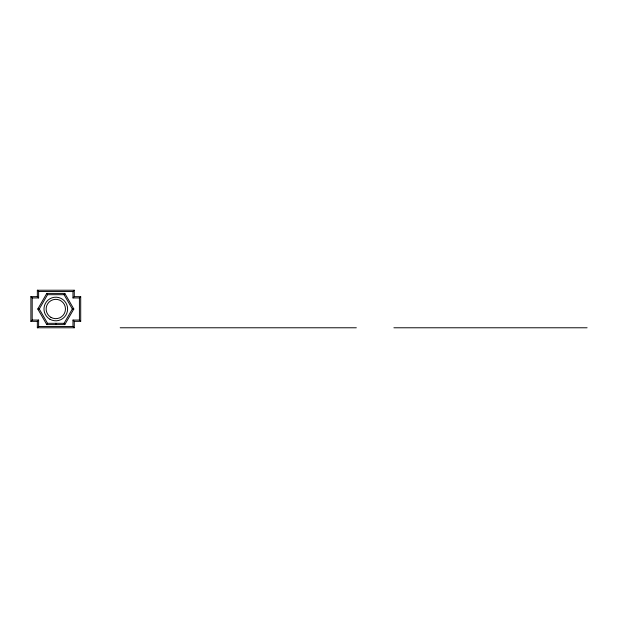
<?xml version="1.0" encoding="UTF-8"?>
<svg xmlns="http://www.w3.org/2000/svg" width="618" height="618" viewBox="0 0 618 618"><rect width="100%" height="100%" fill="white"/><g stroke="black" fill="none" stroke-linecap="round" stroke-linejoin="round"><path stroke-width="0.93" d="M37.783 309L46.79 293.395L64.813 293.395L73.82 309L64.813 324.604L46.79 324.604L37.783 309L39.274 309L47.54 294.686L64.063 294.686L72.329 309L64.063 323.314L47.54 323.314L39.274 309M46.79 324.604L47.54 323.314M64.063 294.686L64.813 293.395M32.19 320.054L38.625 320.054L37.343 321.345L30.9 321.345L32.19 320.054L32.19 297.946L30.9 296.655L37.343 296.655L38.625 297.946L32.19 297.946M72.978 291.503L74.26 290.221L74.26 296.655L72.978 297.946L72.978 291.503L38.625 291.503L37.343 290.221L37.343 296.655M37.343 321.345L37.343 327.779L38.625 326.497L72.978 326.497L74.26 327.779L74.26 321.345L72.978 320.054L72.978 326.497M74.26 321.345L80.703 321.345L79.413 320.054L79.413 297.946L80.703 296.655L74.26 296.655M37.343 290.221L74.26 290.221M72.978 297.946L79.413 297.946M72.329 309L73.82 309M72.978 320.054L79.413 320.054M37.343 327.779L74.26 327.779M120.201 327.779L356.331 327.779M393.898 327.779L587.1 327.779M46.79 293.395L47.54 294.686M64.063 323.314L64.813 324.604M80.703 296.655L80.703 321.345M55.798 323.314L55.798 324.604M38.625 291.503L38.625 297.946M38.625 320.054L38.625 326.497M30.9 296.655L30.9 321.345M49.896 319.228A11.804 11.804 0 0 0 67.609 309A11.804 11.804 0 0 0 49.896 298.772A11.804 11.804 0 0 0 49.896 319.228M50.97 317.366A9.656 9.656 0 0 0 65.462 309A9.656 9.656 0 0 0 50.97 300.634A9.656 9.656 0 0 0 50.97 317.366"/></g></svg>
